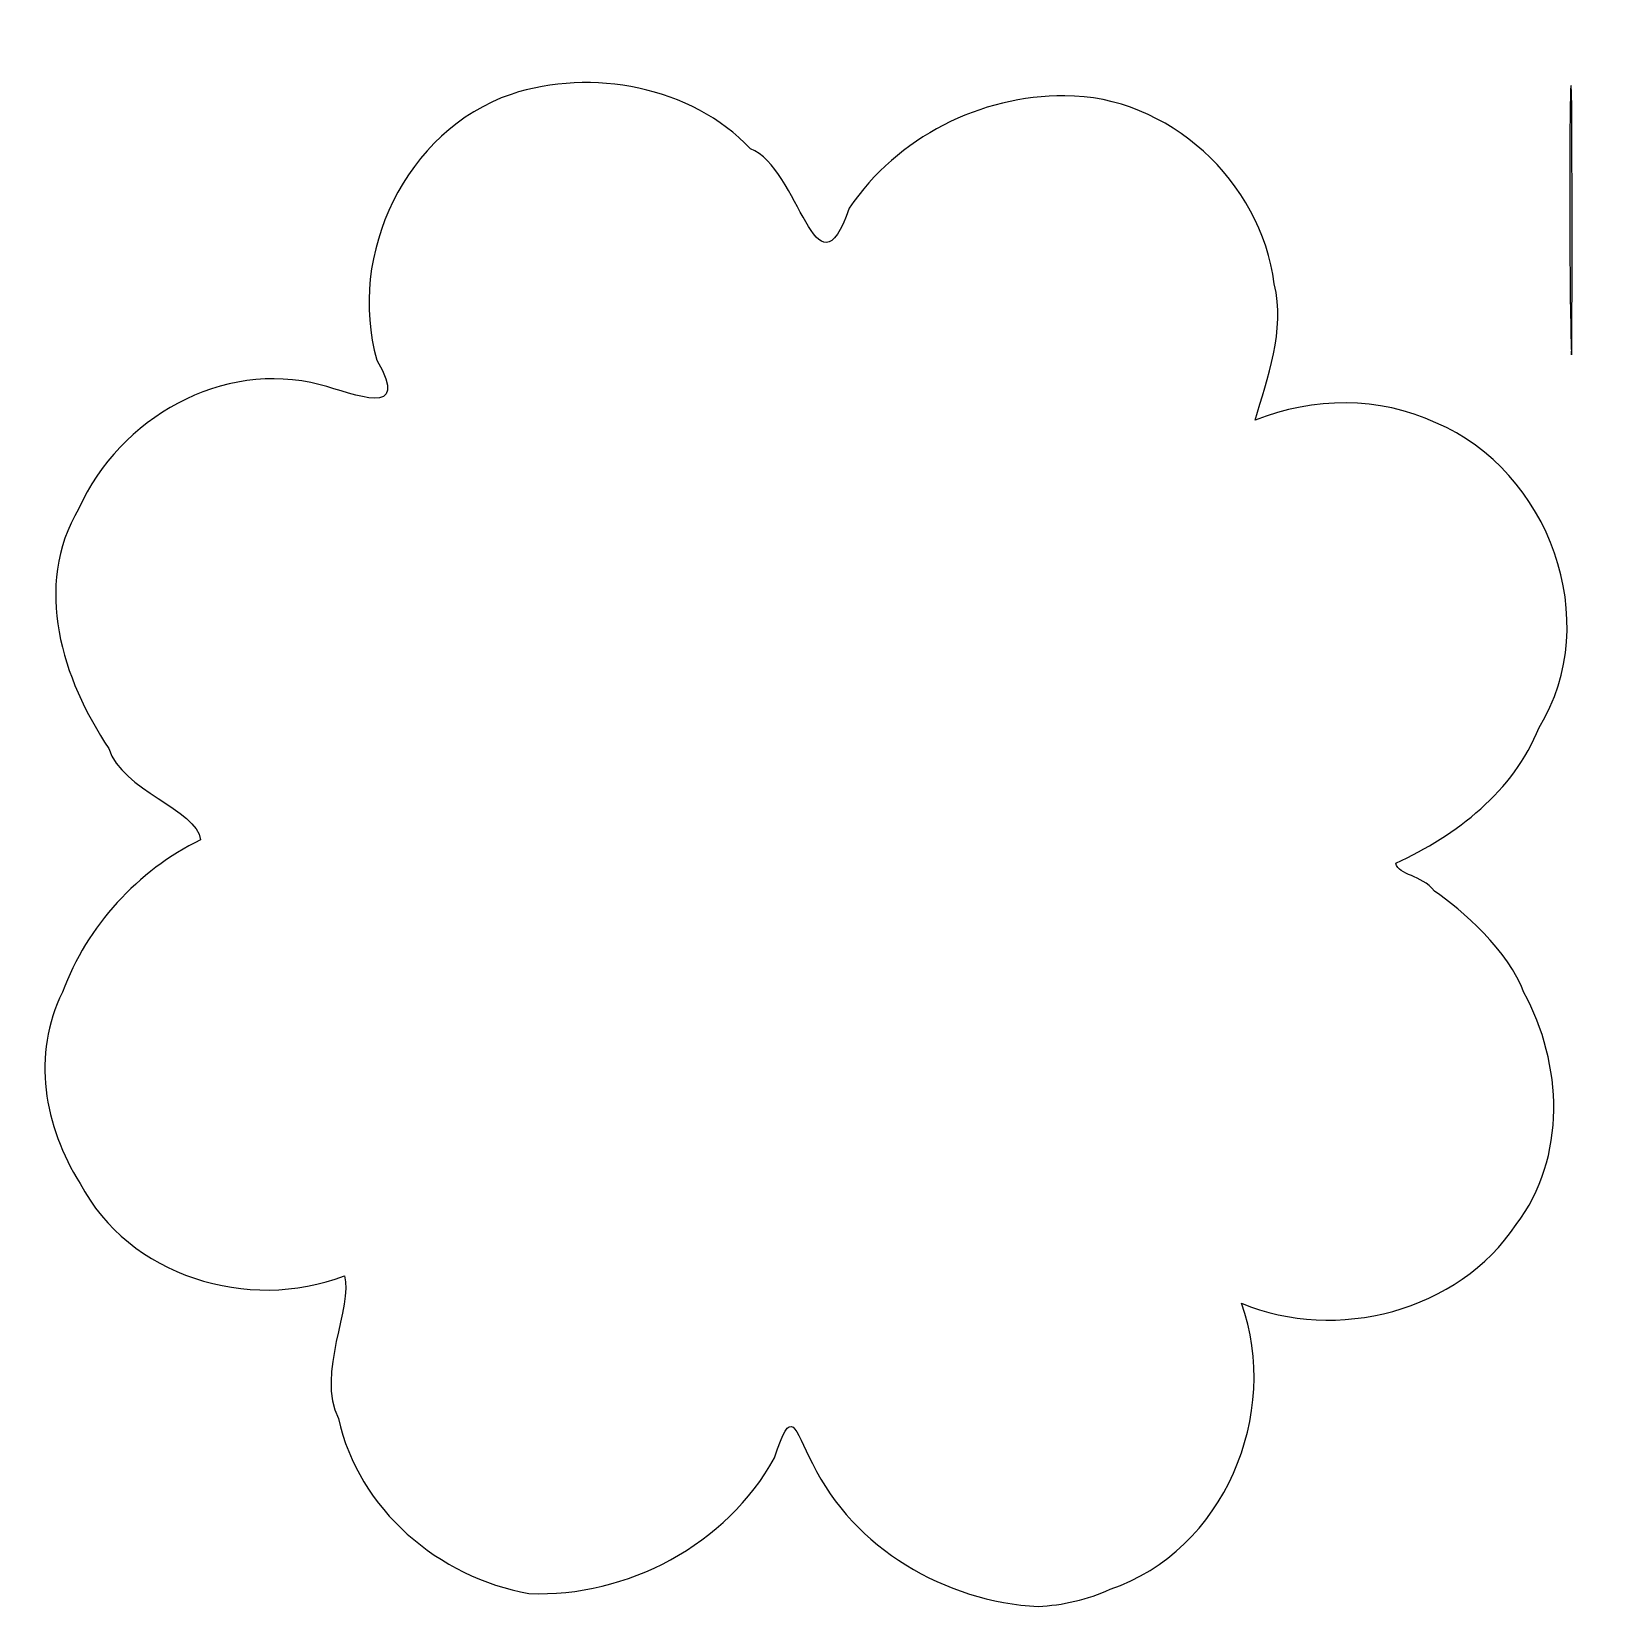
# Model space of a CAD drawing. Header units: centimetres. Extents: x -16.9 to 17.6, y -16.7 to 17.8.
import ezdxf

# ---------------------------------------------------------------- set-up
doc = ezdxf.new("R2010")
doc.units = ezdxf.units.CM
doc.header["$MEASUREMENT"] = 0
doc.layers.add('Layer 1', color=7, linetype='Continuous')

msp = doc.modelspace()

# ---------------------------------------------------------------- linework, layer by layer
at = {"layer": 'Layer 1'}
for points, knots in [([(16.82365, 11.37047), (16.78439, 12.43228), (16.7934, 17.83913), (16.841, 16.42437), (16.841, 16.42437), (16.84973, 14.53474), (16.85913, 12.64489), (16.84073, 10.75531), (16.84073, 10.75531), (16.82349, 10.95992), (16.82728, 11.16541), (16.82365, 11.37047)], [0, 0, 0, 0, 0.25, 0.25, 0.25, 0.25, 0.5, 0.5, 0.5, 0.5, 1, 1, 1, 1]), ([(5.15938, -16.66328), (3.11706, -16.55446), (1.12403, -15.39098), (0.21517, -13.53344), (0.21517, -13.53344), (-0.1928, -12.74585), (-0.23302, -12.23838), (-0.61616, -13.40641), (-0.61616, -13.40641), (-1.66424, -15.30886), (-3.83935, -16.46465), (-5.99193, -16.38067), (-5.99193, -16.38067), (-7.97374, -16.02053), (-9.7252, -14.54208), (-10.16414, -12.54424), (-10.16414, -12.54424), (-10.66173, -11.56402), (-9.83555, -10.0675), (-10.03485, -9.42043), (-10.03485, -9.42043), (-12.13669, -10.22716), (-14.75563, -9.42973), (-15.82208, -7.39502), (-15.82208, -7.39502), (-16.60826, -6.1544), (-16.88541, -4.56557), (-16.20882, -3.20713), (-16.20882, -3.20713), (-15.66396, -1.74177), (-14.56265, -0.54949), (-13.18348, 0.13511), (-13.18348, 0.13511), (-13.26356, 0.79261), (-14.91712, 1.21721), (-15.18941, 2.13047), (-15.18941, 2.13047), (-16.20663, 3.64628), (-16.8653, 5.68584), (-15.84638, 7.39115), (-15.84638, 7.39115), (-14.95814, 9.37807), (-12.70451, 10.65363), (-10.56696, 10.10214), (-10.56696, 10.10214), (-9.79891, 9.89857), (-8.56263, 9.34332), (-9.32245, 10.63625), (-9.32245, 10.63625), (-9.98324, 12.95795), (-8.68694, 15.67054), (-6.38491, 16.46258), (-6.38491, 16.46258), (-4.62341, 17.04317), (-2.4276, 16.63922), (-1.14379, 15.27093), (-1.14379, 15.27093), (-0.06167, 14.85948), (0.28519, 11.84004), (1.02323, 13.96949), (1.02323, 13.96949), (2.07251, 15.52956), (3.89828, 16.44105), (5.74146, 16.43075), (5.74146, 16.43075), (8.01209, 16.43093), (10.03917, 14.56319), (10.32884, 12.31164), (10.32884, 12.31164), (10.57299, 11.28944), (10.18143, 10.24339), (9.90826, 9.32656), (9.90826, 9.32656), (11.19259, 9.83062), (12.6209, 9.85364), (13.86988, 9.26383), (13.86988, 9.26383), (16.34644, 8.23439), (17.55991, 4.91514), (16.12845, 2.59279), (16.12845, 2.59279), (15.56569, 1.18914), (14.32478, 0.23447), (12.99104, -0.37917), (12.99104, -0.37917), (13.05547, -0.66559), (13.5503, -0.61662), (13.83577, -0.99219), (13.83577, -0.99219), (14.42652, -1.39389), (15.47741, -2.30688), (15.79211, -3.21469), (15.79211, -3.21469), (16.65321, -4.76926), (16.73854, -6.82882), (15.62596, -8.2951), (15.62596, -8.2951), (14.36686, -10.20306), (11.68424, -10.88461), (9.60911, -10.02052), (9.60911, -10.02052), (10.48331, -12.42869), (9.22834, -15.4498), (6.734, -16.2851), (6.734, -16.2851), (6.2598, -16.51134), (5.67722, -16.63584), (5.15938, -16.66328)], [0, 0, 0, 0, 0.03571429, 0.03571429, 0.03571429, 0.03571429, 0.07142857, 0.07142857, 0.07142857, 0.07142857, 0.10714286, 0.10714286, 0.10714286, 0.10714286, 0.14285714, 0.14285714, 0.14285714, 0.14285714, 0.17857143, 0.17857143, 0.17857143, 0.17857143, 0.21428571, 0.21428571, 0.21428571, 0.21428571, 0.25, 0.25, 0.25, 0.25, 0.28571429, 0.28571429, 0.28571429, 0.28571429, 0.32142857, 0.32142857, 0.32142857, 0.32142857, 0.35714286, 0.35714286, 0.35714286, 0.35714286, 0.39285714, 0.39285714, 0.39285714, 0.39285714, 0.42857143, 0.42857143, 0.42857143, 0.42857143, 0.46428571, 0.46428571, 0.46428571, 0.46428571, 0.5, 0.5, 0.5, 0.5, 0.53571429, 0.53571429, 0.53571429, 0.53571429, 0.57142857, 0.57142857, 0.57142857, 0.57142857, 0.60714286, 0.60714286, 0.60714286, 0.60714286, 0.64285714, 0.64285714, 0.64285714, 0.64285714, 0.67857143, 0.67857143, 0.67857143, 0.67857143, 0.71428571, 0.71428571, 0.71428571, 0.71428571, 0.75, 0.75, 0.75, 0.75, 0.78571429, 0.78571429, 0.78571429, 0.78571429, 0.82142857, 0.82142857, 0.82142857, 0.82142857, 0.85714286, 0.85714286, 0.85714286, 0.85714286, 0.89285714, 0.89285714, 0.89285714, 0.89285714, 0.92857143, 0.92857143, 0.92857143, 0.92857143, 1, 1, 1, 1])]:
    msp.add_open_spline(points, degree=3, knots=knots, dxfattribs=at)

doc.saveas('drawing.dxf')
